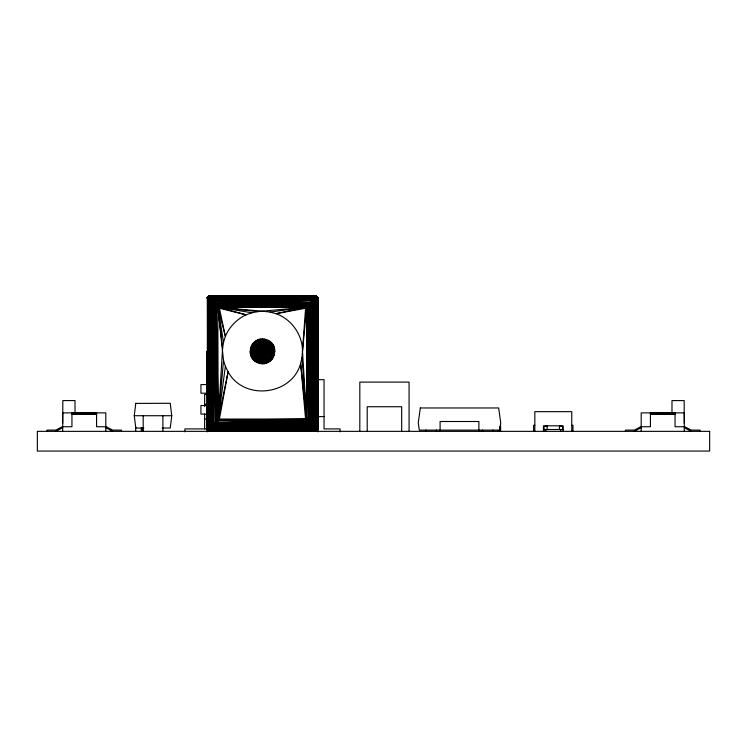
<?xml version="1.0" encoding="UTF-8"?>
<svg xmlns="http://www.w3.org/2000/svg" width="747" height="747" viewBox="0 0 747 747"><rect width="100%" height="100%" fill="white"/><g stroke="black" fill="none" stroke-linecap="round" stroke-linejoin="round"><path stroke-width="1.12" d="M207.974 430.795L207.134 429.329L207.554 296.979L209.328 295.961L315.664 295.961L317.167 296.671L317.877 298.174L317.895 431.859M207.096 395.331L207.096 351.342L207.115 429.133L208.142 430.916L210.523 430.169L314.478 430.179L211.224 429.282L209.562 428.05L209.347 300.219L207.713 296.923L209.412 296.017L225.557 295.943M317.167 430.645L312.713 424.763L313.385 302.021L313.908 425.715L317.662 429.955L317.811 428.843L306.672 419.935L306.784 307.288L317.559 297.353L317.736 429.516C314.431 434.24 320.398 426.154 316.252 430.543M313.385 302.021L314.272 426.005L314.272 301.302L313.777 300.537L312.657 299.612L212.456 299.566L211.102 300.658L209.337 427.097L207.703 430.393L208.721 431.131M316.849 430.916L313.628 429.114L211.662 428.517L210.654 427.807L215.836 421.915L214.8 304.384L207.33 297.362L212.017 302.358L211.606 425.295L210.878 301.443C204.986 298.24 207.031 294.794 212.456 299.566L313.908 298.072L315.178 298.949L315.766 299.93L315.701 427.555C318.11 429.376 317.204 432.261 314.366 430.048L211.224 429.282L209.767 431.103C205.537 425.762 206.863 433.129 210.523 430.169L314.842 430.636C316.252 431.794 318.511 429.273 317.139 428.311L317.802 297.764L313.815 301.676L314.272 426.005M317.083 430.207L314.917 426.528L305.579 419.058L218.469 420.216C216.975 420.253 205.36 436.696 208.404 427.844L209.179 300.079L208.282 427.947L207.647 298.651L208.217 297.409L217.797 306.961L223.53 360.465L225.379 366.301L228.096 371.791L219.403 419.058L211.018 425.762L211.102 426.649L212.447 427.751L312.162 427.293L314.842 430.403L316.924 428.33L316.709 299.36L317.802 297.764M317.438 428.545L317.643 298.417L316.915 296.923L315.43 296.195L208.497 296.279L207.554 296.979L208.292 299.379L208.282 427.947L209.011 299.949L219.403 308.259L246.127 314.832L251.888 312.769L257.902 311.602L306.513 307.101L315.038 298.809L310.425 302.208L305.579 308.259L302.031 357.458L306.672 419.935L308.268 421.215L306.784 307.288C307.25 304.3 315.878 301.358 313.32 298.8L212.456 299.566L208.254 296.755L207.647 298.651M316.27 431.215L317.559 430.132L317.811 428.843L317.82 298.464M317.802 429.553L317.895 351.342M211.317 426.901L207.573 430.365L207.554 298.781L208.049 428.134L207.33 297.362L207.358 298.623L209.216 299.93L211.074 298.072L313.759 298.034C314.646 294.383 319.23 296.718 316.569 299.472L315.636 427.107C311.602 430.898 309.043 421.868 305.579 419.058L300.639 363.415L302.031 357.458M316.476 431.131L305.579 419.058L219.403 419.058L209.954 428.507L214.566 425.108L311.816 426.854L212.587 427.583L211.224 429.282L313.908 429.245L315.299 428.208L315.822 427.247L316.709 299.36L312.657 302.61L312.657 424.716L309.94 423.175L308.819 421.653L309.155 305.402L310.808 423.241L311.228 303.74L311.966 302.236C314.571 301.947 316.719 296.307 313.889 297.866L210.729 297.409C209.702 297.521 207.722 299.351 209.216 299.93M209.954 298.8L217.302 305.635L308.436 304.692L215.64 303.553L309.454 303.655L311.816 300.453L212.82 300.023L210.729 297.409L314.851 296.914L316.336 297.829L316.924 298.996L315.822 427.247L316.7 427.956L317.158 298.996C318.437 296.867 316.121 295.476 314.459 297.147L210.729 297.409L209.412 296.017L316.495 296.288M317.662 429.955L317.139 428.311L315.038 426.798M210.729 297.409L313.759 298.034L211.662 298.8L210.794 299.379L209.944 300.518L209.337 427.097L210.757 426.135L208.376 430.076L213.857 425.837L219.403 419.058L215.836 421.915L216.154 305.654L219.403 308.259L225.379 336.393L223.53 342.229L222.597 348.279L218.199 420.029L228.096 371.791C243.699 401.111 292.133 395.518 300.639 363.415L306.672 419.935L306.587 307.437L311.873 302.143L310.519 302.722L309.454 303.655L310.182 304.384L313.815 301.676L316.336 297.829L316.233 296.923L210.617 297.269L208.096 296.428L219.403 308.259C217.666 307.717 212.167 298.567 213.353 303.413C207.937 300.266 207.498 291.545 212.064 299.771L214.893 302.61L309.762 303.03L311.966 302.236L305.579 308.259L276.017 313.693L270.106 312.069L264.027 311.368L218.591 307.25L210.617 297.269L208.805 297.651L208.058 298.987L208.721 299.052M315.822 427.247L317.447 430.319L309.762 424.287L215.528 423.661L210.523 427.667L209.944 426.798L210.757 301.181L210.103 300.219M207.33 429.955L215.528 423.661L214.566 425.108C213.791 427.359 212.68 426.079 211.438 427.023L213.409 423.857L214.697 304.487L214.8 422.933C217.032 424.007 211.373 426.901 213.409 423.857L213.726 303.478L214.8 304.384L215.528 303.655L213.754 301.181L210.533 299.64M316.7 427.956L317.438 298.772C316.205 294.925 312.078 301.125 310.425 302.208L213.754 301.181L310.22 302.46L213.754 301.181L311.816 300.453L212.456 299.566M207.703 430.393L208.404 427.844L209.347 300.219M216.014 422.083L216.154 305.654L217.863 420.3L217.125 421.093L219.403 419.058L213.11 425.164L218.432 420.253L308.175 422.298L215.285 423.418L219.403 419.058L212.335 424.716L213.353 303.413L209.328 298.184C222.587 308.8 208.805 298.716 208.955 296.101L210.15 296.68L314.991 296.494L210.327 296.904L316.476 296.185M317.643 298.417L316.924 298.996M212.335 424.716L214.174 304.076L214.8 304.384L213.297 301.965L214.622 302.582L213.857 301.48M261.114 352.986L262.86 353.452L264.345 352.416C266.259 347.616 257.706 349.344 261.114 352.986L261.048 355.301L258.285 362.911C243.148 358.14 252.047 333.704 266.707 339.773C281.834 344.554 272.944 368.981 258.285 362.911M210.14 296.914L208.096 296.428M311.125 425.995L310.098 424.707L215.22 424.287L311.125 425.995L214.762 424.856L311.238 426.126L312.918 427.545C320.986 434.623 309.734 428.311 314.226 426.135M314.842 430.403C315.318 431.551 317.354 429.758 317.335 428.666M317.167 296.671L311.788 302.059C320.808 293.73 315.271 295.27 311.135 301.48L315.654 298.184L316.569 299.472L314.272 301.302L314.889 427.097L317.736 429.516M210.299 299.93L211.728 301.797L212.083 301.358L210.794 299.379M260.358 351.342L258.35 352.08L256.333 351.342C255.988 343.424 268.995 343.424 268.649 351.342C268.995 359.27 255.988 359.27 256.333 351.342L258.35 350.614L260.358 351.342L274.803 351.342M223.53 360.465L218.199 420.029L216.275 305.747L215.043 304.141L218.208 307.278L217.797 306.961L218.199 420.029L225.379 366.301M306.672 419.935L302.507 351.342L306.587 307.437M209.767 431.103L315.066 430.916L210.505 430.188C205.602 430.151 210.682 424.445 212.932 424.978M315.187 296.503L316.074 296.036M317.447 296.998L315.766 299.93M143.816 428.031L135.777 428.031L134.264 415.724L135.777 403.287M135.777 403.408L170.251 403.287L171.754 415.724L170.251 428.031L162.202 428.031M317.643 428.909L317.559 428.647M207.152 428.853L208.114 428.517L207.554 298.781L207.405 428.647C207.096 429.889 209.16 432.027 209.935 430.347L209.113 431.019L214.566 425.108L311.238 426.126C309.081 421.999 314.328 429.516 316.177 429.656L314.422 429.87L315.187 430.814M256.333 362.006L259.414 356.674L259.788 354.573C254.727 350.371 263.065 343.741 266.137 349.241C268.575 353.051 263.112 357.664 259.788 354.573L257.78 355.301L253.065 359.26M260.358 363.472L264.634 339.222M262.496 363.658L262.86 353.452L266.707 362.911M314.851 296.914L315.804 296.045L299.426 295.943M207.115 298.072L207.694 298.445M209.216 427.387L207.815 428.32L207.433 429.964M317.662 297.362L317.158 298.996L316.803 298.595M207.246 297.801L208.142 296.391M207.433 297.343L208.058 298.987M316.56 427.844L315.495 429.282M207.899 430.207L209.944 426.798M317.279 296.923L314.907 300.798L315.636 427.107L314.272 301.302M268.649 362.006L262.496 351.342L261.758 347.196L262.496 345.189L262.496 339.035M262.496 349.204L266.707 339.773M211.102 426.649L212.251 424.782L212.017 302.358L212.624 302.703L211.102 300.658M212.951 426.733L210.523 430.169L208.59 427.9M309.884 304.076L305.579 308.259L313.17 301.695L313.553 300.294L312.489 300.938L312.405 299.734L316.915 296.923L316.065 298.688M213.857 301.321L309.762 303.03L309.454 303.655L310.668 302.871M208.917 428.629L208.068 430.393L212.587 427.583L213.857 425.837L209.328 429.133L212.858 424.884L212.251 424.782M207.815 428.32L207.18 429.553L208.058 428.32M315.878 296.298L312.657 299.612L313.619 298.202M314.478 430.179L211.074 429.245L208.124 430.907L213.203 425.258L212.083 425.958L211.653 425.398M215.724 423.661L217.246 421.215M302.507 351.342C302.61 334.852 291.573 319.174 276.017 313.693L306.513 307.101L316.709 296.41M209.179 428.965L208.805 429.656L214.473 424.595L214.566 425.108M315.804 298.342L316.186 297.661L310.519 302.722L313.619 298.949M216.378 422.447L218.469 420.216L306.401 420.066L311.966 425.08L311.116 423.988L312.657 302.61L311.051 303.245L311.966 302.236M270.106 312.069L306.513 307.101L308.184 305.009L217.302 305.635L219.403 308.259M317.335 298.66L317.559 297.353M257.78 355.301L258.845 353.452L256.707 353.452L250.927 355.553M268.649 340.688L263.868 349.708L271.927 343.433M317.279 430.393L317.139 428.311L316.803 428.722M211.803 427.359L208.889 430.944M313.18 299.958L316.261 296.176M214.314 424.445L217.19 421.149M211.728 301.797L212.624 302.703M209.814 298.949L207.713 296.923L218.432 307.054L306.513 307.101L218.591 307.25L246.127 314.832C236.808 319.1 229.282 326.915 225.379 336.393L217.797 306.961L222.597 348.279M212.615 426.472L213.381 425.435M311.602 301.881L312.377 300.845M213.026 425.071L215.043 423.175M315.029 428.507L311.387 423.698L311.116 303.319M317.662 429.74L307.689 421.682L218.432 420.262L306.401 420.066L314.328 427.807L310.098 424.707L305.579 419.058L313.553 427.023L313.17 425.622M315.43 296.195L209.562 296.195L208.254 296.755M311.135 301.48L312.918 299.771M213.857 425.837L212.064 427.545M254.578 360.773L270.405 341.911M264.345 350.278L265.717 348.644M313.88 300.658L311.256 303.478L312.423 302.787M307.671 306.046L311.051 303.245L305.579 308.259M316.317 296.475L313.908 299.145M208.497 431.028L211.074 428.162M307.857 421.093L307.689 421.682M214.015 303.17L213.353 303.413L210.915 300.92M208.068 430.748L211.55 427.144M215.22 424.287L309.762 424.287L309.155 305.402M313.665 300.406L317.083 297.11M217.125 306.223L214.389 302.796L214.893 302.61M308.203 306.149L308.819 421.653L307.801 421.149L309.071 421.999M317.428 297.129L315.178 298.949M207.554 430.179L209.814 428.358M262.86 349.241L264.597 347.7L264.597 345.562M215.099 423.232L217.368 421.336M315.243 430.281L314.842 430.636L315.645 431.075M317.662 297.577L315.421 299.267M209.562 428.05L207.321 429.74L211.018 425.762L210.71 301.302L211.606 425.295M256.707 353.452L258.35 352.08M259.414 356.674L262.122 353.452L262.496 355.553M266.642 350.614L268.276 349.241L274.065 347.131M311.48 300.873L312.041 300.583M317.298 298.445L317.792 298.034M314.226 301.181C315.888 300.864 314.188 298.511 313.432 300.173M207.647 428.657L207.162 429.049M208.068 296.559L210.617 297.269M218.245 419.991L218.834 419.571M313.908 298.072L316.915 296.559M211.364 428.358L212.325 427.704L313.628 429.114L313.32 428.517M313.777 300.537L314.692 299.93M210.29 427.387L211.205 426.78M209.59 296.54L209.328 295.961L315.393 296.54M313.32 298.8L316.728 296.755M211.662 428.517L208.254 430.561M314.889 300.219L312.517 302.712M210.094 427.088L211.018 425.762L211.896 425.734M251.832 357.505L273.15 345.189M210.196 429.74L211.074 429.245M308.604 304.869L218.432 307.054L216.014 305.234M250.366 353.48L274.616 349.204M55.708 431.355L62.524 427.798M634.203 431.355L641.019 427.798M209.188 296.045L209.823 296.279M62.524 426.574L55.922 430.085L46.968 430.123L46.968 431.355M641.019 426.574L634.408 430.085L625.463 430.123L625.463 431.355M308.184 305.009L218.432 307.054L306.877 306.653M211.943 298.931L313.759 298.034M215.64 303.553L309.762 303.03M309.762 424.287L216.546 422.625L308.175 422.298L218.115 420.654M211.224 429.282L313.628 429.114L313.04 428.386L212.447 427.751L311.816 426.854L213.502 426.434M245.642 431.038L315.066 430.916M250.927 347.131L256.707 349.241L258.845 349.241M266.137 349.241L268.276 349.241M250.18 351.342L256.333 351.342M266.137 353.452L268.276 353.452L274.065 355.553M317.895 379.663L324.049 379.663L324.049 428.909L340.053 428.909L340.053 431.859M207.096 384.584L200.934 384.584L200.934 393.202L207.096 393.202M206.947 394.435L204.631 394.435L204.631 406.471M204.631 404.286L206.947 404.286M71.945 412.97L96.568 413.072M650.432 412.97L675.055 412.97M71.945 413.203L96.568 413.203M650.432 413.203L675.055 413.203M71.945 413.371L96.568 413.371M650.432 413.371L675.055 413.371M71.945 413.567L96.568 413.567M650.432 413.567L675.055 413.567M71.945 413.782L96.568 413.782M650.432 413.782L675.055 413.782M71.945 414.006L96.568 414.006M650.432 414.006L675.055 414.006M71.945 414.24L96.568 414.24M650.432 414.24L675.055 414.24M134.264 415.724L171.754 415.724M317.895 416.593L324.049 416.593M204.631 419.058L206.947 419.058M62.711 423.353L62.832 400.579L75.017 400.579L75.017 413.502M684.289 423.353L684.168 400.579L671.983 400.579L671.983 413.502M534.833 425.323L533.601 425.323L533.601 431.355M571.763 425.323L572.996 425.323L572.996 431.355M62.711 426.742L71.945 426.742L71.945 412.886M105.803 426.742L96.568 426.742L96.568 412.886M641.197 426.742L650.432 426.742L650.432 412.886M684.289 426.742L675.055 426.742L675.055 412.886M543.452 429.506L563.154 429.506M481.526 430.739L483.374 430.739M291.993 431.047L315.159 431.028L281.572 431.056M216.891 422.186L308.175 422.298M214.389 302.796L216.098 304.113L308.436 304.692M216.546 422.625L308.894 423.194L310.593 424.52L309.697 423.418M684.476 426.574L691.078 430.085L700.032 430.123L700.032 431.355M684.476 427.798L691.292 431.355M105.981 426.574L112.592 430.085L121.537 430.123L121.537 431.355M105.981 427.798L112.797 431.355M257.902 311.602L218.591 307.25L251.888 312.769M250.366 349.204L262.496 351.342L254.578 341.911M274.616 353.48L264.634 351.342M314.151 426.266L314.917 426.528M316.728 430.561L312.657 427.704M308.978 422.083L309.856 422.485M309.94 423.175L312.283 424.698M209.562 299.267L207.33 297.577M209.487 298.034L208.805 297.651L209.179 298.342M210.196 297.577L211.074 298.072M311.602 425.435L310.36 424.735L313.18 427.359M253.065 343.433L261.114 349.708L256.333 340.688M251.832 345.189L273.15 357.505M264.597 354.993L266.446 356.058L270.405 360.773M209.832 297.773L208.068 296.923L208.927 298.688M315.15 429.544L316.915 430.393L316.065 428.629L313.665 426.901M314.571 428.899L316.607 430.085L315.944 428.806M211.989 301.461L213.026 302.236M311.966 425.08L312.993 425.846M213.763 301.555L211.373 298.949M316.401 427.9L316.924 428.33M306.559 420.253L307.736 421.215M268.276 353.452L266.642 352.08L264.345 352.416L271.927 359.26M256.707 349.241L258.35 350.614M315.523 427.882L313.908 425.715M262.122 349.241L260.386 347.7L260.386 345.562L258.285 339.773M317.428 430.188L311.788 425.258L315.654 429.133M211.438 300.285L213.203 302.049L211.812 299.958M305.579 419.058L309.762 423.353M313.432 427.144L316.915 430.758M215.285 303.898L217.312 306.037L216.098 304.113M213.381 301.872L218.208 307.278M208.282 296.41L210.103 298.66M316.709 430.907L314.889 428.647M208.721 296.176L210.411 298.417M260.386 345.562L261.758 347.196M259.265 348.644L260.638 350.278M313.908 429.245L314.422 429.87M313.88 426.658L314.58 427.536M307.671 421.271L308.894 423.194M313.301 427.256L313.908 428.171M211.074 299.145L211.681 300.061M209.944 300.518L207.899 297.11M313.619 428.367L311.238 426.126M262.496 345.189L263.224 347.196M266.446 356.058L265.717 354.05L263.56 353.2L263.934 355.301M260.358 339.222L264.634 363.472M217.797 306.961L223.53 342.229M306.784 307.288L308.819 421.653M309.725 304.953L310.808 423.241M684.289 431.355L684.289 412.886L641.197 412.886L641.197 431.355M571.763 431.355L571.763 411.662L534.833 411.662L534.833 431.355M563.154 431.355L563.154 425.818L543.452 425.818L543.452 431.355M562.538 429.665L562.538 426.434L560.689 426.434L560.689 425.818M560.689 429.506L560.689 431.355M559.456 425.818L559.456 429.506M547.149 425.818L547.149 429.506M545.917 425.818L545.917 426.434L544.068 426.434L544.068 430.739M545.917 429.506L545.917 431.355M500.611 425.818L500.611 431.355M499.995 426.434L499.995 430.739L498.146 430.739L498.146 431.355M493.039 430.011L493.039 431.355M482.571 430.011L482.571 431.355M478.883 431.355L478.883 421.504L440.104 421.504L440.104 431.355M436.407 430.011L436.472 431.355M425.949 430.011L425.949 431.355M409.067 431.355L409.067 382.109L359.821 382.109L359.821 431.355M401.681 431.355L401.681 406.732L367.207 406.732L367.207 431.355M207.096 431.859L207.096 428.909L184.929 428.909L184.929 431.859M204.631 413.922L204.631 428.909M162.893 415.724L162.893 431.355M143.2 415.724L143.2 431.355M142.546 427.891L142.546 431.355M141.995 427.891L141.995 431.355M141.585 427.891L141.585 431.355M141.258 427.891L141.342 431.355M135.711 426.742L135.711 431.355M105.803 431.355L105.803 412.886L62.711 412.886L62.711 431.355M250.553 349.241C247.173 364.499 272.394 368.943 274.429 353.452C277.809 338.195 252.598 333.75 250.553 349.241M251.104 349.335C247.873 363.892 271.936 368.14 273.888 353.359C277.109 338.802 253.046 334.553 251.104 349.335M251.991 349.493C249.022 362.911 271.198 366.824 272.991 353.2C275.96 339.782 253.784 335.87 251.991 349.493M253.205 349.708C250.572 361.576 270.19 365.031 271.777 352.986C274.41 341.118 254.792 337.663 253.205 349.708M254.699 349.969C252.495 359.933 268.957 362.827 270.283 352.724C272.487 342.761 256.034 339.857 254.699 349.969M420.328 407.965L418.255 422.737L419.291 430.123L499.696 430.123L500.733 422.737L498.66 407.965L420.328 407.965M207.096 405.518L200.934 405.518L200.934 414.127L207.096 414.127L207.096 405.518M709.65 431.355L37.35 431.355L37.35 451.057L709.65 451.057L709.65 431.355"/></g></svg>
